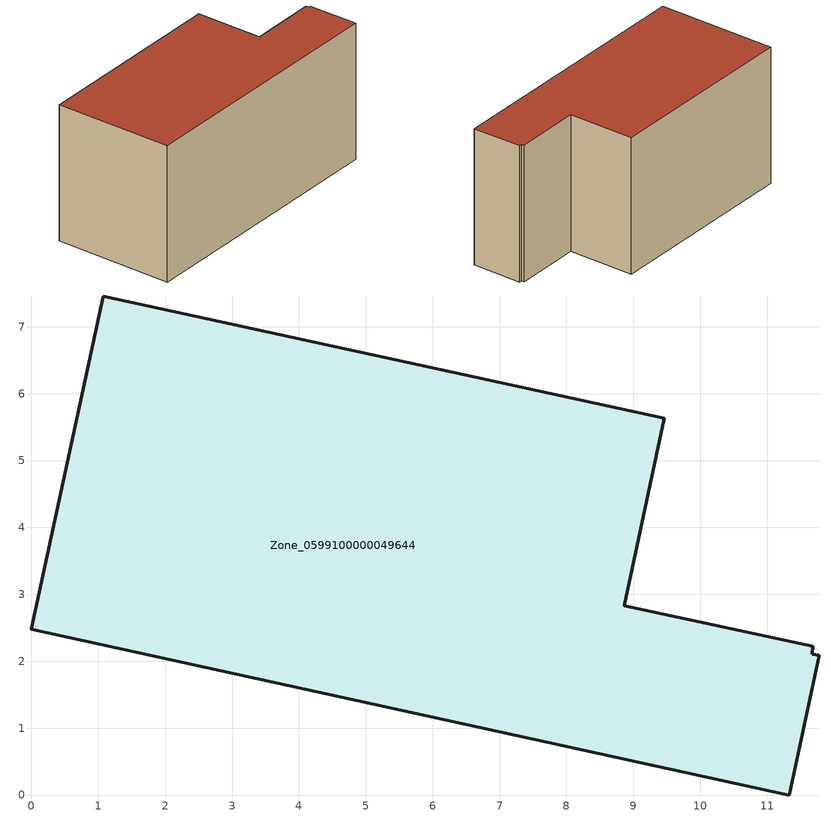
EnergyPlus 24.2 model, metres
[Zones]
Zone_0599100000049644
 floor ground (C_G): 0,2.48 1.07,7.46 9.46,5.63 8.86,2.83 11.68,2.23 11.68,2.1 11.78,2.09 11.33,0 z0
 wall outside (C_F): 1.07,7.46 0,2.48 11.33,0 11.78,2.09 11.68,2.1 11.68,2.23 8.86,2.83 9.46,5.63 1.07,7.46 z0:5.9
 roof outside (C_R): 11.78,2.09 11.68,2.1 11.68,2.23 8.86,2.83 9.46,5.63 1.07,7.46 0,2.48 11.33,0 z5.9
[BUILDING]
Pand.0599100000049644: North Axis=0; Terrain=City; Loads Convergence Tolerance Value=0.04; Temperature Convergence Tolerance Value=0.4; Solar Distribution=FullExterior; Maximum Number of Warmup Days=25; Minimum Number of Warmup Days=1
[Site:Location]
Rotterdam.The.Hague.AP_ZH_NLD Design_Conditions: Latitude=51.96; Longitude=4.45; Time Zone=1; Elevation=-4.5
[SITE:GROUNDTEMPERATURE:BUILDINGSURFACE]
18, 18, 18, 18, 18, 18, 18, 18, 18, 18, 18, 18
[MATERIAL] Thermal Absorptance=0.9; Solar Absorptance=0.7; Visible Absorptance=0.7
Name | Roughness | Thickness | Conductivity | Density | Specific Heat
G.TI.1975-1991 | MediumSmooth | 0.15 | 0.288461 | 540 | 1210
F.TI.1975-1991 | Rough | 0.3 | 0.230769 | 1920 | 840
R.TI.1975-1991 | MediumRough | 0.2 | 0.153846 | 1500 | 1000
[CONSTRUCTION]
C_G: G.TI.1975-1991
C_F: F.TI.1975-1991
C_R: R.TI.1975-1991
[ZONE]
Zone_0599100000049644: Type=1; Multiplier=1; Ceiling Height=Autocalculate; Volume=Autocalculate; Floor Area=autocalculate; Part of Total Floor Area=Yes
[ZONEINFILTRATION:DESIGNFLOWRATE]
Infil_Zone_0599100000049644: Zone or ZoneList or Space or SpaceList=Zone_0599100000049644; Schedule=AlwaysOn; Design Flow Rate Calculation Method=Flow/Area; Flow Rate per Floor Area=0.003; Constant Term Coefficient=1; Temperature Term Coefficient=0; Velocity Term Coefficient=0; Velocity Squared Term Coefficient=0
[HVACTEMPLATE:ZONE:IDEALLOADSAIRSYSTEM]
Zone_0599100000049644: Maximum Heating Supply Air Temperature=50; Minimum Cooling Supply Air Temperature=13; Maximum Heating Supply Air Humidity Ratio=0.0156; Minimum Cooling Supply Air Humidity Ratio=0.0077; Heating Limit=NoLimit; Cooling Limit=NoLimit; Dehumidification Control Type=ConstantSensibleHeatRatio; Cooling Sensible Heat Ratio=0.7; Dehumidification Setpoint=60; Humidification Control Type=None; Humidification Setpoint=30; Outdoor Air Method=None; Outdoor Air Flow Rate per Person=0.00944; Outdoor Air Flow Rate per Zone Floor Area=0; Outdoor Air Flow Rate per Zone=0; Demand Controlled Ventilation Type=None; Outdoor Air Economizer Type=NoEconomizer; Heat Recovery Type=None; Sensible Heat Recovery Effectiveness=0.7; Latent Heat Recovery Effectiveness=0.65
[ZONECONTROL:THERMOSTAT]
ThermostatControl_Zone_0599100000049644: Zone or ZoneList=Zone_0599100000049644; Control Type Schedule=DualSetpointControlType; Control 1=Thermostat_Zone_0599100000049644; Temperature Difference Between Cutout And Setpoint=0
[THERMOSTATSETPOINT:DUALSETPOINT]
Thermostat_Zone_0599100000049644: Heating Setpoint Temperature Schedule=HeatingSetpoint_Zone_0599100000049644; Cooling Setpoint Temperature Schedule=CoolingSetpoint_Zone_0599100000049644
[SCHEDULE:COMPACT]
HeatingSetpoint_Zone_0599100000049644: Through: 12/31, For: AllDays, Until: 24:00, 21
CoolingSetpoint_Zone_0599100000049644: Through: 12/31, For: AllDays, Until: 24:00, 24
DualSetpointControlType: Through: 12/31, For: AllDays, Until: 24:00, 4
AlwaysOn: Through: 12/31, For: AllDays, Until: 24:00, 1
